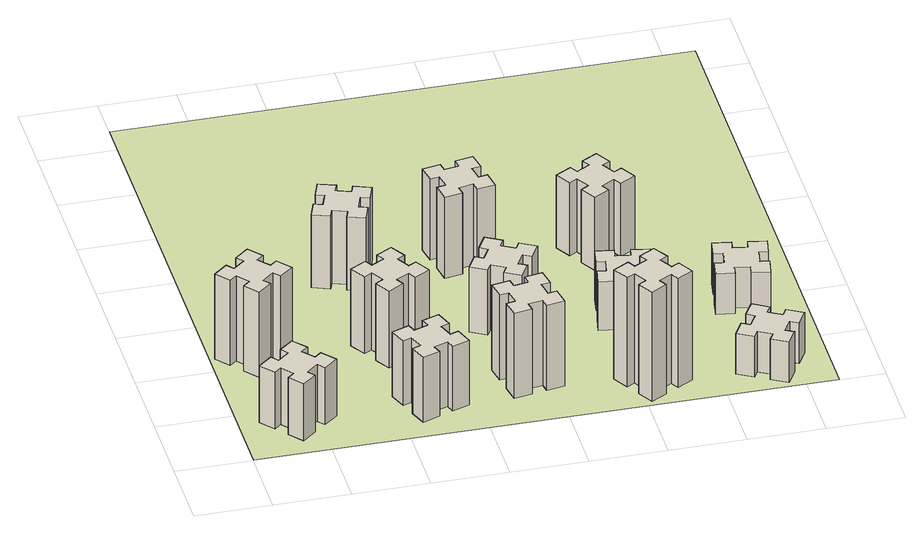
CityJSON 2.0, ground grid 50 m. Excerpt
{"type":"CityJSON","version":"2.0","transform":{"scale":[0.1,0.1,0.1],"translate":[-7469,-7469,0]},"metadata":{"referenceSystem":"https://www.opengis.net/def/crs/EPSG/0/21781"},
"CityObjects":{
"building1":{"type":"Building","attributes":{"class":"1000","function":"1000","usage":"1000","yearOfConstruction":2016,"roofType":"1000","measuredHeight":42,"storeysAboveGround":30,"storeysBelowGround":0},"geometry":[{"type":"Solid","lod":"1","boundaries":[[[[0,1,2,3,4,5,6,7,8,9,10,11,12,13,14,15,16,17,18,19]],[[17,16,20,21]],[[16,15,22,20]],[[15,14,23,22]],[[14,13,24,23]],[[13,12,25,24]],[[12,11,26,25]],[[11,10,27,26]],[[10,9,28,27]],[[9,8,29,28]],[[8,7,30,29]],[[7,6,31,30]],[[6,5,32,31]],[[5,4,33,32]],[[4,3,34,33]],[[3,2,35,34]],[[2,1,36,35]],[[1,0,37,36]],[[0,19,38,37]],[[19,18,39,38]],[[18,17,21,39]],[[24,25,26,27,28,29,30,31,32,33,34,35,36,37,38,39,21,20,22,23]]]]}]},
"building2":{"type":"Building","attributes":{"class":"1000","function":"1000","usage":"1000","yearOfConstruction":2016,"roofType":"1000","measuredHeight":63,"storeysAboveGround":30,"storeysBelowGround":0},"geometry":[{"type":"Solid","lod":"1","boundaries":[[[[40,41,42,43,44,45,46,47,48,49,50,51,52,53,54,55,56,57,58,59]],[[57,56,60,61]],[[56,55,62,60]],[[55,54,63,62]],[[54,53,64,63]],[[53,52,65,64]],[[52,51,66,65]],[[51,50,67,66]],[[50,49,68,67]],[[49,48,69,68]],[[48,47,70,69]],[[47,46,71,70]],[[46,45,72,71]],[[45,44,73,72]],[[44,43,74,73]],[[43,42,75,74]],[[42,41,76,75]],[[41,40,77,76]],[[40,59,78,77]],[[59,58,79,78]],[[58,57,61,79]],[[64,65,66,67,68,69,70,71,72,73,74,75,76,77,78,79,61,60,62,63]]]]}]},
"building3":{"type":"Building","attributes":{"class":"1000","function":"1000","usage":"1000","yearOfConstruction":2016,"roofType":"1000","measuredHeight":48,"storeysAboveGround":30,"storeysBelowGround":0},"geometry":[{"type":"Solid","lod":"1","boundaries":[[[[80,81,82,83,84,85,86,87,88,89,90,91,92,93,94,95,96,97,98,99]],[[97,96,100,101]],[[96,95,102,100]],[[95,94,103,102]],[[94,93,104,103]],[[93,92,105,104]],[[92,91,106,105]],[[91,90,107,106]],[[90,89,108,107]],[[89,88,109,108]],[[88,87,110,109]],[[87,86,111,110]],[[86,85,112,111]],[[85,84,113,112]],[[84,83,114,113]],[[83,82,115,114]],[[82,81,116,115]],[[81,80,117,116]],[[80,99,118,117]],[[99,98,119,118]],[[98,97,101,119]],[[104,105,106,107,108,109,110,111,112,113,114,115,116,117,118,119,101,100,102,103]]]]}]},
"building4":{"type":"Building","attributes":{"class":"1000","function":"1000","usage":"1000","yearOfConstruction":2016,"roofType":"1000","measuredHeight":57,"storeysAboveGround":30,"storeysBelowGround":0},"geometry":[{"type":"Solid","lod":"1","boundaries":[[[[120,121,122,123,124,125,126,127,128,129,130,131,132,133,134,135,136,137,138,139]],[[137,136,140,141]],[[136,135,142,140]],[[135,134,143,142]],[[134,133,144,143]],[[133,132,145,144]],[[132,131,146,145]],[[131,130,147,146]],[[130,129,148,147]],[[129,128,149,148]],[[128,127,150,149]],[[127,126,151,150]],[[126,125,152,151]],[[125,124,153,152]],[[124,123,154,153]],[[123,122,155,154]],[[122,121,156,155]],[[121,120,157,156]],[[120,139,158,157]],[[139,138,159,158]],[[138,137,141,159]],[[144,145,146,147,148,149,150,151,152,153,154,155,156,157,158,159,141,140,142,143]]]]}]},
"building5":{"type":"Building","attributes":{"class":"1000","function":"1000","usage":"1000","yearOfConstruction":2016,"roofType":"1000","measuredHeight":54,"storeysAboveGround":30,"storeysBelowGround":0},"geometry":[{"type":"Solid","lod":"1","boundaries":[[[[160,161,162,163,164,165,166,167,168,169,170,171,172,173,174,175,176,177,178,179]],[[177,176,180,181]],[[176,175,182,180]],[[175,174,183,182]],[[174,173,184,183]],[[173,172,185,184]],[[172,171,186,185]],[[171,170,187,186]],[[170,169,188,187]],[[169,168,189,188]],[[168,167,190,189]],[[167,166,191,190]],[[166,165,192,191]],[[165,164,193,192]],[[164,163,194,193]],[[163,162,195,194]],[[162,161,196,195]],[[161,160,197,196]],[[160,179,198,197]],[[179,178,199,198]],[[178,177,181,199]],[[184,185,186,187,188,189,190,191,192,193,194,195,196,197,198,199,181,180,182,183]]]]}]},
"building6":{"type":"Building","attributes":{"class":"1000","function":"1000","usage":"1000","yearOfConstruction":2016,"roofType":"1000","measuredHeight":63,"storeysAboveGround":30,"storeysBelowGround":0},"geometry":[{"type":"Solid","lod":"1","boundaries":[[[[200,201,202,203,204,205,206,207,208,209,210,211,212,213,214,215,216,217,218,219]],[[217,216,220,221]],[[216,215,222,220]],[[215,214,223,222]],[[214,213,224,223]],[[213,212,225,224]],[[212,211,226,225]],[[211,210,227,226]],[[210,209,228,227]],[[209,208,229,228]],[[208,207,230,229]],[[207,206,231,230]],[[206,205,232,231]],[[205,204,233,232]],[[204,203,234,233]],[[203,202,235,234]],[[202,201,236,235]],[[201,200,237,236]],[[200,219,238,237]],[[219,218,239,238]],[[218,217,221,239]],[[224,225,226,227,228,229,230,231,232,233,234,235,236,237,238,239,221,220,222,223]]]]}]},
"building7":{"type":"Building","attributes":{"class":"1000","function":"1000","usage":"1000","yearOfConstruction":2016,"roofType":"1000","measuredHeight":48,"storeysAboveGround":30,"storeysBelowGround":0},"geometry":[{"type":"Solid","lod":"1","boundaries":[[[[240,241,242,243,244,245,246,247,248,249,250,251,252,253,254,255,256,257,258,259]],[[257,256,260,261]],[[256,255,262,260]],[[255,254,263,262]],[[254,253,264,263]],[[253,252,265,264]],[[252,251,266,265]],[[251,250,267,266]],[[250,249,268,267]],[[249,248,269,268]],[[248,247,270,269]],[[247,246,271,270]],[[246,245,272,271]],[[245,244,273,272]],[[244,243,274,273]],[[243,242,275,274]],[[242,241,276,275]],[[241,240,277,276]],[[240,259,278,277]],[[259,258,279,278]],[[258,257,261,279]],[[264,265,266,267,268,269,270,271,272,273,274,275,276,277,278,279,261,260,262,263]]]]}]},
"building8":{"type":"Building","attributes":{"class":"1000","function":"1000","usage":"1000","yearOfConstruction":2016,"roofType":"1000","measuredHeight":60,"storeysAboveGround":30,"storeysBelowGround":0},"geometry":[{"type":"Solid","lod":"1","boundaries":[[[[280,281,282,283,284,285,286,287,288,289,290,291,292,293,294,295,296,297,298,299]],[[297,296,300,301]],[[296,295,302,300]],[[295,294,303,302]],[[294,293,304,303]],[[293,292,305,304]],[[292,291,306,305]],[[291,290,307,306]],[[290,289,308,307]],[[289,288,309,308]],[[288,287,310,309]],[[287,286,311,310]],[[286,285,312,311]],[[285,284,313,312]],[[284,283,314,313]],[[283,282,315,314]],[[282,281,316,315]],[[281,280,317,316]],[[280,299,318,317]],[[299,298,319,318]],[[298,297,301,319]],[[304,305,306,307,308,309,310,311,312,313,314,315,316,317,318,319,301,300,302,303]]]]}]},
"building9":{"type":"Building","attributes":{"class":"1000","function":"1000","usage":"1000","yearOfConstruction":2016,"roofType":"1000","measuredHeight":81,"storeysAboveGround":30,"storeysBelowGround":0},"geometry":[{"type":"Solid","lod":"1","boundaries":[[[[320,321,322,323,324,325,326,327,328,329,330,331,332,333,334,335,336,337,338,339]],[[337,336,340,341]],[[336,335,342,340]],[[335,334,343,342]],[[334,333,344,343]],[[333,332,345,344]],[[332,331,346,345]],[[331,330,347,346]],[[330,329,348,347]],[[329,328,349,348]],[[328,327,350,349]],[[327,326,351,350]],[[326,325,352,351]],[[325,324,353,352]],[[324,323,354,353]],[[323,322,355,354]],[[322,321,356,355]],[[321,320,357,356]],[[320,339,358,357]],[[339,338,359,358]],[[338,337,341,359]],[[344,345,346,347,348,349,350,351,352,353,354,355,356,357,358,359,341,340,342,343]]]]}]},
"building10":{"type":"Building","attributes":{"class":"1000","function":"1000","usage":"1000","yearOfConstruction":2016,"roofType":"1000","measuredHeight":36,"storeysAboveGround":30,"storeysBelowGround":0},"geometry":[{"type":"Solid","lod":"1","boundaries":[[[[360,361,362,363,364,365,366,367,368,369,370,371,372,373,374,375,376,377,378,379]],[[377,376,380,381]],[[376,375,382,380]],[[375,374,383,382]],[[374,373,384,383]],[[373,372,385,384]],[[372,371,386,385]],[[371,370,387,386]],[[370,369,388,387]],[[369,368,389,388]],[[368,367,390,389]],[[367,366,391,390]],[[366,365,392,391]],[[365,364,393,392]],[[364,363,394,393]],[[363,362,395,394]],[[362,361,396,395]],[[361,360,397,396]],[[360,379,398,397]],[[379,378,399,398]],[[378,377,381,399]],[[384,385,386,387,388,389,390,391,392,393,394,395,396,397,398,399,381,380,382,383]]]]}]},
"building11":{"type":"Building","attributes":{"class":"1000","function":"1000","usage":"1000","yearOfConstruction":2016,"roofType":"1000","measuredHeight":54,"storeysAboveGround":30,"storeysBelowGround":0},"geometry":[{"type":"Solid","lod":"1","boundaries":[[[[400,401,402,403,404,405,406,407,408,409,410,411,412,413,414,415,416,417,418,419]],[[417,416,420,421]],[[416,415,422,420]],[[415,414,423,422]],[[414,413,424,423]],[[413,412,425,424]],[[412,411,426,425]],[[411,410,427,426]],[[410,409,428,427]],[[409,408,429,428]],[[408,407,430,429]],[[407,406,431,430]],[[406,405,432,431]],[[405,404,433,432]],[[404,403,434,433]],[[403,402,435,434]],[[402,401,436,435]],[[401,400,437,436]],[[400,419,438,437]],[[419,418,439,438]],[[418,417,421,439]],[[424,425,426,427,428,429,430,431,432,433,434,435,436,437,438,439,421,420,422,423]]]]}]},
"building12":{"type":"Building","attributes":{"class":"1000","function":"1000","usage":"1000","yearOfConstruction":2016,"roofType":"1000","measuredHeight":30,"storeysAboveGround":30,"storeysBelowGround":0},"geometry":[{"type":"Solid","lod":"1","boundaries":[[[[440,441,442,443,444,445,446,447,448,449,450,451,452,453,454,455,456,457,458,459]],[[457,456,460,461]],[[456,455,462,460]],[[455,454,463,462]],[[454,453,464,463]],[[453,452,465,464]],[[452,451,466,465]],[[451,450,467,466]],[[450,449,468,467]],[[449,448,469,468]],[[448,447,470,469]],[[447,446,471,470]],[[446,445,472,471]],[[445,444,473,472]],[[444,443,474,473]],[[443,442,475,474]],[[442,441,476,475]],[[441,440,477,476]],[[440,459,478,477]],[[459,458,479,478]],[[458,457,461,479]],[[464,465,466,467,468,469,470,471,472,473,474,475,476,477,478,479,461,460,462,463]]]]}]},
"building13":{"type":"Building","attributes":{"class":"1000","function":"1000","usage":"1000","yearOfConstruction":2016,"roofType":"1000","measuredHeight":30,"storeysAboveGround":30,"storeysBelowGround":0},"geometry":[{"type":"Solid","lod":"1","boundaries":[[[[480,481,482,483,484,485,486,487,488,489,490,491,492,493,494,495,496,497,498,499]],[[497,496,500,501]],[[496,495,502,500]],[[495,494,503,502]],[[494,493,504,503]],[[493,492,505,504]],[[492,491,506,505]],[[491,490,507,506]],[[490,489,508,507]],[[489,488,509,508]],[[488,487,510,509]],[[487,486,511,510]],[[486,485,512,511]],[[485,484,513,512]],[[484,483,514,513]],[[483,482,515,514]],[[482,481,516,515]],[[481,480,517,516]],[[480,499,518,517]],[[499,498,519,518]],[[498,497,501,519]],[[504,505,506,507,508,509,510,511,512,513,514,515,516,517,518,519,501,500,502,503]]]]}]},
"landuse1":{"type":"LandUse","attributes":{"name":"plot1","function":"1010"},"geometry":[{"type":"MultiSurface","lod":"1","boundaries":[[[520,521,522,523]]]}]}
},
"vertices":[
[259,343,0],[323,266,0],[277,228,0],[354,136,0],[446,213,0],[408,259,0],[484,323,0],[523,277,0],[615,354,0],[538,446,0],[492,408,0],[427,484,0],[473,523,0],[396,615,0],[304,538,0],[343,492,0],[266,427,0],[228,473,0],[136,396,0],[213,304,0],[266,427,420],[228,473,420],[343,492,420],[304,538,420],[396,615,420],[473,523,420],[427,484,420],[492,408,420],[538,446,420],[615,354,420],[523,277,420],[484,323,420],[408,259,420],[446,213,420],[354,136,420],[277,228,420],[323,266,420],[259,343,420],[213,304,420],[136,396,420],
[243,1232,0],[166,1167,0],[128,1213,0],[36,1136,0],[113,1044,0],[159,1083,0],[223,1006,0],[177,968,0],[254,876,0],[346,953,0],[308,999,0],[384,1063,0],[423,1017,0],[515,1094,0],[438,1186,0],[392,1148,0],[327,1224,0],[373,1263,0],[296,1355,0],[204,1278,0],[327,1224,630],[373,1263,630],[392,1148,630],[438,1186,630],[515,1094,630],[423,1017,630],[384,1063,630],[308,999,630],[346,953,630],[254,876,630],[177,968,630],[223,1006,630],[159,1083,630],[113,1044,630],[36,1136,630],[128,1213,630],[166,1167,630],[243,1232,630],[204,1278,630],[296,1355,630],
[1206,255,0],[1300,289,0],[1320,233,0],[1433,274,0],[1392,387,0],[1336,366,0],[1302,460,0],[1358,480,0],[1317,593,0],[1204,552,0],[1225,496,0],[1131,462,0],[1110,518,0],[997,477,0],[1039,364,0],[1095,385,0],[1129,291,0],[1073,270,0],[1114,157,0],[1227,199,0],[1129,291,480],[1073,270,480],[1095,385,480],[1039,364,480],[997,477,480],[1110,518,480],[1131,462,480],[1225,496,480],[1204,552,480],[1317,593,480],[1358,480,480],[1302,460,480],[1336,366,480],[1392,387,480],[1433,274,480],[1320,233,480],[1300,289,480],[1206,255,480],[1227,199,480],[1114,157,480],
[995,1004,0],[1045,917,0],[993,887,0],[1053,783,0],[1157,843,0],[1127,895,0],[1214,945,0],[1244,893,0],[1348,953,0],[1288,1057,0],[1236,1027,0],[1186,1114,0],[1238,1144,0],[1178,1248,0],[1074,1188,0],[1104,1136,0],[1017,1086,0],[987,1138,0],[883,1078,0],[943,974,0],[1017,1086,570],[987,1138,570],[1104,1136,570],[1074,1188,570],[1178,1248,570],[1238,1144,570],[1186,1114,570],[1236,1027,570],[1288,1057,570],[1348,953,570],[1244,893,570],[1214,945,570],[1127,895,570],[1157,843,570],[1053,783,570],[993,887,570],[1045,917,570],[995,1004,570],[943,974,570],[883,1078,570],
[1100,1942,0],[1006,1976,0],[1027,2032,0],[914,2073,0],[873,1960,0],[929,1940,0],[895,1846,0],[839,1867,0],[797,1754,0],[910,1713,0],[931,1769,0],[1025,1735,0],[1004,1679,0],[1117,1637,0],[1158,1750,0],[1102,1771,0],[1136,1865,0],[1192,1844,0],[1233,1957,0],[1120,1998,0],[1136,1865,540],[1192,1844,540],[1102,1771,540],[1158,1750,540],[1117,1637,540],[1004,1679,540],[1025,1735,540],[931,1769,540],[910,1713,540],[797,1754,540],[839,1867,540],[895,1846,540],[929,1940,540],[873,1960,540],[914,2073,540],[1027,2032,540],[1006,1976,540],[1100,1942,540],[1120,1998,540],[1233,1957,540],
[1885,592,0],[1787,575,0],[1777,634,0],[1658,613,0],[1679,495,0],[1738,505,0],[1756,407,0],[1697,397,0],[1717,278,0],[1836,299,0],[1825,358,0],[1924,376,0],[1934,317,0],[2052,337,0],[2031,456,0],[1972,445,0],[1955,544,0],[2014,554,0],[1993,672,0],[1875,651,0],[1955,544,630],[2014,554,630],[1972,445,630],[2031,456,630],[2052,337,630],[1934,317,630],[1924,376,630],[1825,358,630],[1836,299,630],[1717,278,630],[1697,397,630],[1756,407,630],[1738,505,630],[1679,495,630],[1658,613,630],[1777,634,630],[1787,575,630],[1885,592,630],[1875,651,630],[1993,672,630],
[1757,1045,0],[1844,995,0],[1814,943,0],[1918,883,0],[1978,987,0],[1926,1017,0],[1976,1104,0],[2028,1074,0],[2088,1178,0],[1984,1238,0],[1954,1186,0],[1867,1236,0],[1897,1288,0],[1793,1348,0],[1733,1244,0],[1785,1214,0],[1735,1127,0],[1683,1157,0],[1623,1053,0],[1727,993,0],[1735,1127,480],[1683,1157,480],[1785,1214,480],[1733,1244,480],[1793,1348,480],[1897,1288,480],[1867,1236,480],[1954,1186,480],[1984,1238,480],[2088,1178,480],[2028,1074,480],[1976,1104,480],[1926,1017,480],[1978,987,480],[1918,883,480],[1814,943,480],[1844,995,480],[1757,1045,480],[1727,993,480],[1623,1053,480],
[1638,1885,0],[1656,1787,0],[1597,1777,0],[1617,1658,0],[1736,1679,0],[1725,1738,0],[1824,1756,0],[1834,1697,0],[1952,1717,0],[1931,1836,0],[1872,1825,0],[1855,1924,0],[1914,1934,0],[1893,2052,0],[1775,2031,0],[1785,1972,0],[1687,1955,0],[1677,2014,0],[1558,1993,0],[1579,1875,0],[1687,1955,600],[1677,2014,600],[1785,1972,600],[1775,2031,600],[1893,2052,600],[1914,1934,600],[1855,1924,600],[1872,1825,600],[1931,1836,600],[1952,1717,600],[1834,1697,600],[1824,1756,600],[1725,1738,600],[1736,1679,600],[1617,1658,600],[1597,1777,600],[1656,1787,600],[1638,1885,600],[1579,1875,600],[1558,1993,600],
[2584,396,0],[2497,346,0],[2467,398,0],[2363,338,0],[2423,234,0],[2475,264,0],[2525,177,0],[2473,147,0],[2533,43,0],[2637,103,0],[2607,155,0],[2694,205,0],[2724,153,0],[2828,213,0],[2768,317,0],[2716,287,0],[2666,374,0],[2718,404,0],[2658,508,0],[2554,448,0],[2666,374,810],[2718,404,810],[2716,287,810],[2768,317,810],[2828,213,810],[2724,153,810],[2694,205,810],[2607,155,810],[2637,103,810],[2533,43,810],[2473,147,810],[2525,177,810],[2475,264,810],[2423,234,810],[2363,338,810],[2467,398,810],[2497,346,810],[2584,396,810],[2554,448,810],[2658,508,810],
[2695,947,0],[2712,1045,0],[2771,1035,0],[2792,1153,0],[2674,1174,0],[2664,1115,0],[2565,1132,0],[2576,1191,0],[2457,1212,0],[2437,1094,0],[2496,1084,0],[2478,985,0],[2419,996,0],[2398,877,0],[2517,857,0],[2527,916,0],[2625,898,0],[2615,839,0],[2733,818,0],[2754,937,0],[2625,898,360],[2615,839,360],[2527,916,360],[2517,857,360],[2398,877,360],[2419,996,360],[2478,985,360],[2496,1084,360],[2437,1094,360],[2457,1212,360],[2576,1191,360],[2565,1132,360],[2664,1115,360],[2674,1174,360],[2792,1153,360],[2771,1035,360],[2712,1045,360],[2695,947,360],[2754,937,360],[2733,818,360],
[2716,1767,0],[2666,1854,0],[2718,1884,0],[2658,1988,0],[2554,1928,0],[2584,1876,0],[2497,1826,0],[2467,1878,0],[2363,1818,0],[2423,1714,0],[2475,1744,0],[2525,1657,0],[2473,1627,0],[2533,1523,0],[2637,1583,0],[2607,1635,0],[2694,1685,0],[2724,1633,0],[2828,1693,0],[2768,1797,0],[2694,1685,540],[2724,1633,540],[2607,1635,540],[2637,1583,540],[2533,1523,540],[2473,1627,540],[2525,1657,540],[2475,1744,540],[2423,1714,540],[2363,1818,540],[2467,1878,540],[2497,1826,540],[2584,1876,540],[2554,1928,540],[2658,1988,540],[2718,1884,540],[2666,1854,540],[2716,1767,540],[2768,1797,540],[2828,1693,540],
[3265,374,0],[3215,287,0],[3163,317,0],[3103,213,0],[3207,153,0],[3237,205,0],[3324,155,0],[3294,103,0],[3398,43,0],[3458,147,0],[3406,177,0],[3456,264,0],[3508,234,0],[3568,338,0],[3464,398,0],[3434,346,0],[3347,396,0],[3377,448,0],[3273,508,0],[3213,404,0],[3347,396,300],[3377,448,300],[3434,346,300],[3464,398,300],[3568,338,300],[3508,234,300],[3456,264,300],[3406,177,300],[3458,147,300],[3398,43,300],[3294,103,300],[3324,155,300],[3237,205,300],[3207,153,300],[3103,213,300],[3163,317,300],[3215,287,300],[3265,374,300],[3213,404,300],[3273,508,300],
[3435,947,0],[3452,1045,0],[3511,1035,0],[3532,1153,0],[3414,1174,0],[3404,1115,0],[3305,1132,0],[3316,1191,0],[3197,1212,0],[3177,1094,0],[3236,1084,0],[3218,985,0],[3159,996,0],[3138,877,0],[3257,857,0],[3267,916,0],[3365,898,0],[3355,839,0],[3473,818,0],[3494,937,0],[3365,898,300],[3355,839,300],[3267,916,300],[3257,857,300],[3138,877,300],[3159,996,300],[3218,985,300],[3236,1084,300],[3177,1094,300],[3197,1212,300],[3316,1191,300],[3305,1132,300],[3404,1115,300],[3414,1174,300],[3532,1153,300],[3511,1035,300],[3452,1045,300],[3435,947,300],[3494,937,300],[3473,818,300],
[5,3705,0],[3705,3705,0],[3705,5,0],[5,5,0]
]}
